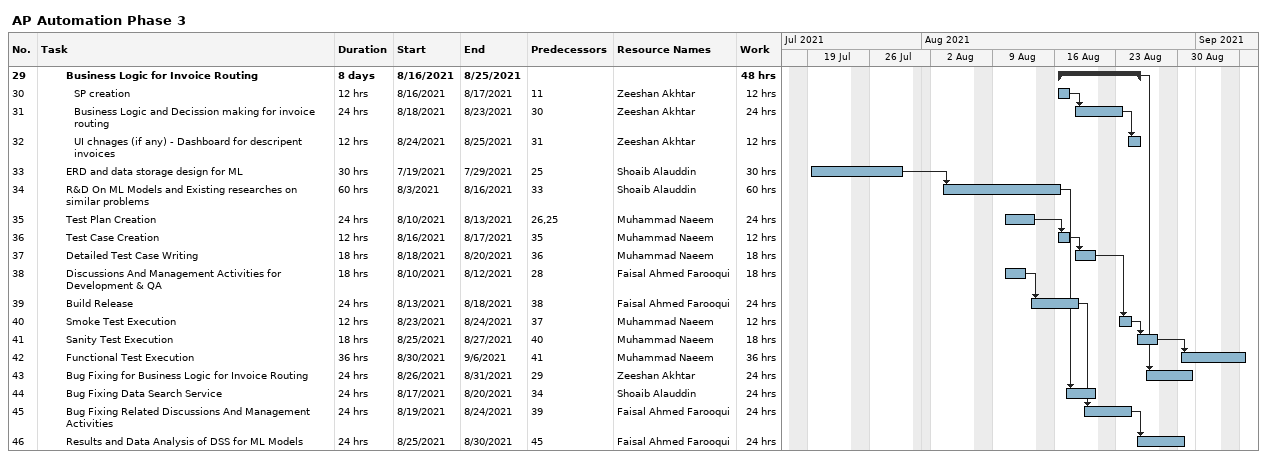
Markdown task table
AP Automation Phase 3

| ID | Level | Task | Duration | Start | Finish | Predecessors | Resources | Work (h) |
|---|---|---|---|---|---|---|---|---|
| 29 | 4 | **Business Logic for Invoice Routing** | 8d | 2021-08-16 | 2021-08-25 |  |  | 48 |
| 30 | 5 | SP creation | 12h | 2021-08-16 | 2021-08-17 | 11 | Zeeshan Akhtar | 12 |
| 31 | 5 | Business Logic and Decission making for invoice routing | 24h | 2021-08-18 | 2021-08-23 | 30 | Zeeshan Akhtar | 24 |
| 32 | 5 | UI chnages (if any) - Dashboard for descripent invoices | 12h | 2021-08-24 | 2021-08-25 | 31 | Zeeshan Akhtar | 12 |
| 33 | 4 | ERD and data storage design for ML | 30h | 2021-07-19 | 2021-07-29 | 25 | Shoaib Alauddin | 30 |
| 34 | 4 | R&D On ML Models and Existing researches on similar problems | 60h | 2021-08-03 | 2021-08-16 | 33 | Shoaib Alauddin | 60 |
| 35 | 4 | Test Plan Creation | 24h | 2021-08-10 | 2021-08-13 | 26, 25 | Muhammad Naeem | 24 |
| 36 | 4 | Test Case Creation | 12h | 2021-08-16 | 2021-08-17 | 35 | Muhammad Naeem | 12 |
| 37 | 4 | Detailed Test Case Writing | 18h | 2021-08-18 | 2021-08-20 | 36 | Muhammad Naeem | 18 |
| 38 | 4 | Discussions And Management Activities for Development & QA | 18h | 2021-08-10 | 2021-08-12 | 28 | Faisal Ahmed Farooqui | 18 |
| 39 | 4 | Build Release | 24h | 2021-08-13 | 2021-08-18 | 38 | Faisal Ahmed Farooqui | 24 |
| 40 | 4 | Smoke Test Execution | 12h | 2021-08-23 | 2021-08-24 | 37 | Muhammad Naeem | 12 |
| 41 | 4 | Sanity Test Execution | 18h | 2021-08-25 | 2021-08-27 | 40 | Muhammad Naeem | 18 |
| 42 | 4 | Functional Test Execution | 36h | 2021-08-30 | 2021-09-06 | 41 | Muhammad Naeem | 36 |
| 43 | 4 | Bug Fixing for Business Logic for Invoice Routing | 24h | 2021-08-26 | 2021-08-31 | 29 | Zeeshan Akhtar | 24 |
| 44 | 4 | Bug Fixing Data Search Service | 24h | 2021-08-17 | 2021-08-20 | 34 | Shoaib Alauddin | 24 |
| 45 | 4 | Bug Fixing Related Discussions And Management Activities | 24h | 2021-08-19 | 2021-08-24 | 39 | Faisal Ahmed Farooqui | 24 |
| 46 | 4 | Results and Data Analysis of DSS for ML Models | 24h | 2021-08-25 | 2021-08-30 | 45 | Faisal Ahmed Farooqui | 24 |
